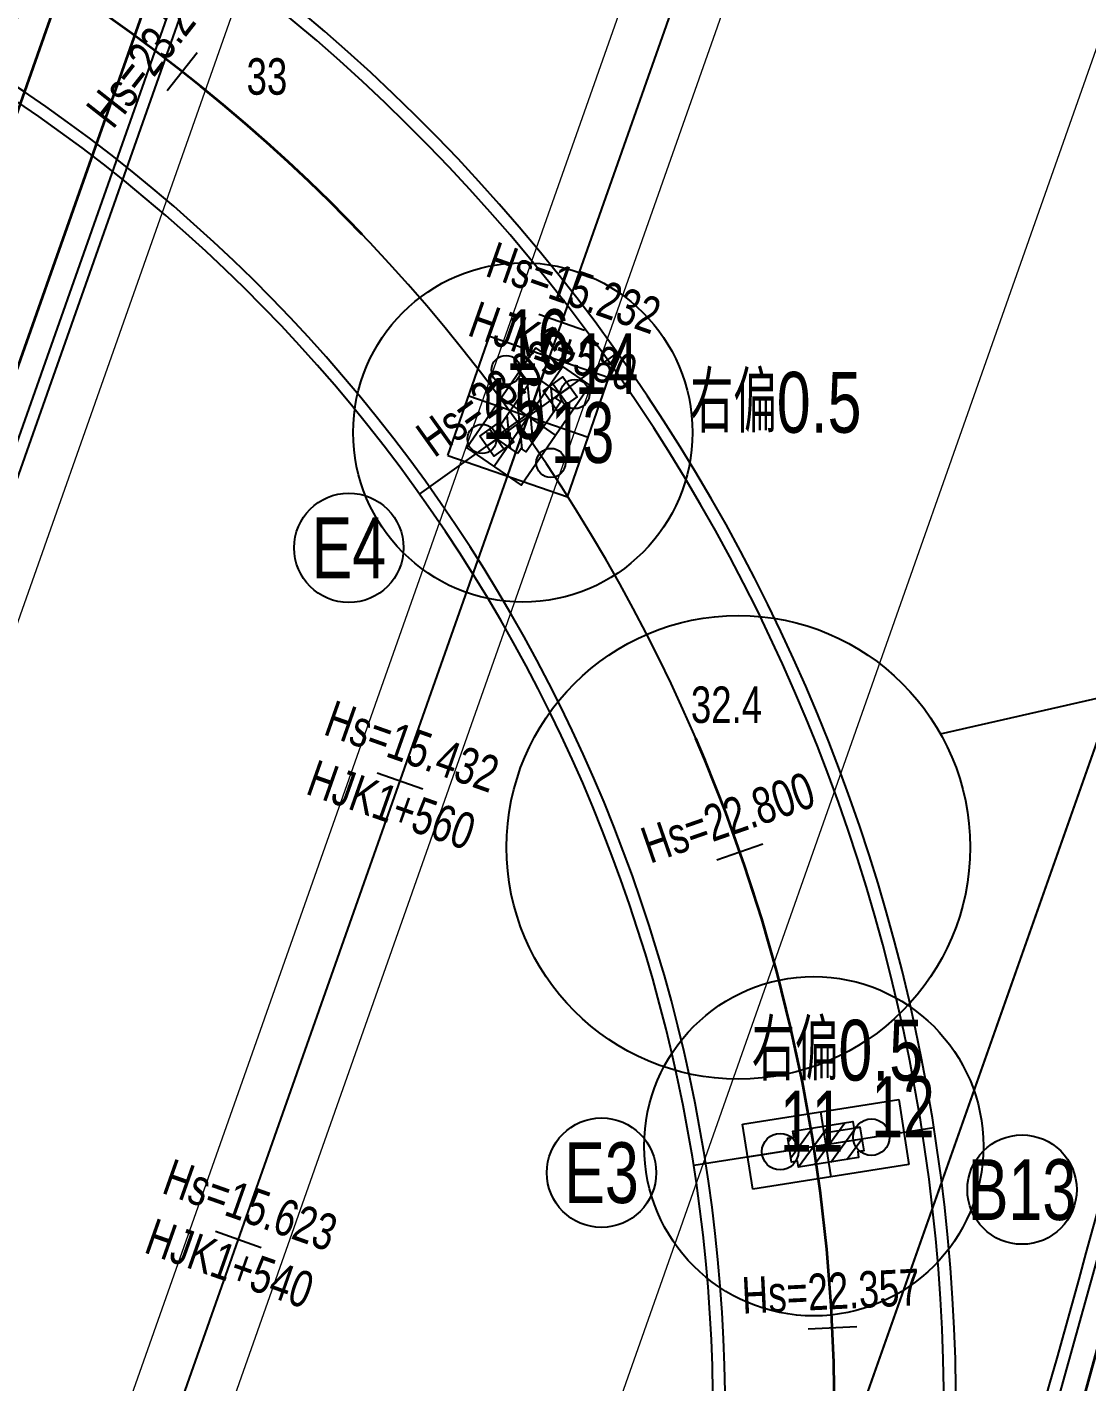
# Model space of a CAD drawing. Extents: x 0 to 558779, y 0 to 2762081.
# Drawn here: x 519921.5 to 519965.1, y 2757804.6 to 2757860.4 of the extents above; entities that cross this region are included whole.
import ezdxf
from ezdxf.enums import TextEntityAlignment as Align

# ---------------------------------------------------------------- set-up
doc = ezdxf.new("R2010")
doc.units = 0
doc.header["$LTSCALE"] = 20
doc.linetypes.add('CENTER', pattern=[2, 1.25, -0.25, 0.25, -0.25])
doc.linetypes.add('HIDDEN', pattern=[0.375, 0.25, -0.125])
for name, color, linetype in [('B-标线', 8, 'Continuous'), ('DL-中心线', 10, 'Continuous'), ('K-控制', 230, 'Continuous'), ('L-洛秀互通匝道边线', 140, 'Continuous'), ('L-辅路绿化带', 3, 'Continuous'), ('QL-分孔线', 4, 'Continuous'), ('QL-墩号', 6, 'Continuous'), ('QL-桥墩', 191, 'Continuous'), ('QL-桥跨数值', 6, 'Continuous'), ('RD-红线', 230, 'Continuous'), ('XW_B', 7, 'Continuous'), ('XW_E', 7, 'Continuous'), ('XW_HZ（南）-海江大道左辅路', 7, 'Continuous'), ('XW_海江大道（2000坐标）', 7, 'Continuous'), ('YD-G2', 96, 'Continuous'), ('桩号-海江大道（2000坐标）', 7, 'Continuous'), ('设计高-E', 7, 'Continuous'), ('设计高-地面高-E', 7, 'Continuous'), ('设计高-地面高-海江大道（2000坐标）', 7, 'Continuous'), ('设计高-海江大道（2000坐标）', 7, 'Continuous')]:
    doc.layers.add(name, color=color, linetype=linetype)
doc.layers.add('偏心', color=4, linetype='Continuous', plot=False)
doc.layers.add('坐标标注', color=6, linetype='Continuous', plot=False)
doc.styles.get("Standard").update_dxf_attribs({"font": 'fsdb_e.shx', "width": 0.7, "bigfont": 'hzdx.shx'})
pattern_1 = [(0, (0, 2.328306e-10), (0, 6.985), [5.08, -1.905]), (90, (0, 2.328306e-10), (-6.985, 4e-16), [5.08, -1.905])]

# ---------------------------------------------------------------- blocks, each defined once
blk = doc.blocks.new('(10-1)10m花瓶墩单排桩2根1.5')
h = blk.add_hatch()
h.set_pattern_fill('ANGLE', color=256)
h.set_pattern_definition(pattern_1)
h.paths.add_polyline_path([(-1.500000000000007, -0.5000000000001165), (-1.499999999999985, 0.5), (-1.249999999999992, 0.5), (-1.249999999999992, 0.75), (1.250000000000007, 0.75), (1.250000000000007, 0.5), (1.500000000000007, 0.5), (1.499999999999985, -0.5), (1.249999999999985, -0.5), (1.249999999999985, -0.75), (-1.250000000000014, -0.7500000000001165), (-1.250000000000014, -0.5000000000001165)])
h = blk.add_hatch()
h.set_pattern_fill('ANGLE', color=256)
h.set_pattern_definition(pattern_1)
h.paths.add_polyline_path([(-1.500000000000007, -0.5000000000001165), (-1.499999999999985, 0.5), (-1.249999999999992, 0.5), (-1.249999999999992, 0.75), (1.250000000000007, 0.75), (1.250000000000007, 0.5), (1.500000000000007, 0.5), (1.499999999999985, -0.5), (1.249999999999985, -0.5), (1.249999999999985, -0.75), (-1.250000000000014, -0.7500000000001165), (-1.250000000000014, -0.5000000000001165)])
h = blk.add_hatch()
h.set_pattern_fill('ANSI31', color=3, scale=0.15)
h.set_pattern_definition([(45, (0, 2.328306e-10), (-0.3367596045400932, 0.3367596045400933), [])])
h.paths.add_polyline_path([(-1.500000000000007, -0.5000000000001165), (-1.499999999999985, 0.5), (-1.249999999999992, 0.5), (-1.249999999999992, 0.75), (1.250000000000007, 0.75), (1.250000000000007, 0.5), (1.500000000000007, 0.5), (1.499999999999985, -0.5), (1.249999999999985, -0.5), (1.249999999999985, -0.75), (-1.250000000000014, -0.7500000000001165), (-1.250000000000014, -0.5000000000001165)])
at = {"layer": 'QL-桥墩', "color": 1}
for p, q in [((-3.25, -1.350000000093132), (-3.25, 1.350000000093132)), ((-3.25, 1.350000000093132), (3.25, 1.350000000093132)), ((3.25, 1.350000000093132), (3.25, -1.350000000093132)), ((3.25, -1.350000000093132), (-3.25, -1.350000000093132))]:
    blk.add_line(p, q, dxfattribs=at)
at = {"layer": 'QL-桥墩', "color": 3, "linetype": 'CENTER'}
for p, q in [((0, -1.350000000093132), (0, 1.350000000093132)), ((3.25, 0), (-3.25, 0))]:
    blk.add_line(p, q, dxfattribs=at)
at = {"layer": 'QL-桥墩', "color": 1}
blk.add_lwpolyline([(-1.500000000000007, -0.5000000000001165), (-1.499999999999985, 0.5), (-1.249999999999992, 0.5), (-1.249999999999992, 0.75), (1.250000000000007, 0.75), (1.250000000000007, 0.5), (1.500000000000007, 0.5), (1.499999999999985, -0.5), (1.249999999999985, -0.5), (1.249999999999985, -0.75), (-1.250000000000014, -0.75), (-1.250000000000014, -0.5000000000001165)], close=True, dxfattribs=at)
at = {"layer": 'QL-桥墩', "color": 3}
for centre in [(-1.899999999965075, 0), (1.900000000023283, 0)]:
    blk.add_circle(centre, 0.7499999999999999, dxfattribs=at)
blk = doc.blocks.new('E4')
h = blk.add_hatch()
h.set_pattern_fill('ANSI31', color=3, scale=0.15, angle=50.15035704127357)
h.set_pattern_definition([(95.15035704127354, (-4.656613e-10, -1.3969839e-09), (-0.4743271653249723, -0.0427528096711343), [])])
h.paths.add_polyline_path([(-0.4468100288650021, -1.516694037243723), (-1.267464444739744, -0.9452692125923932), (-1.124608238576911, -0.7401056094095111), (-1.3297718425747, -0.5972494031302631), (0.0987902181223035, 1.454386636614799), (0.3039538218872622, 1.311530431266874), (0.4468100280500949, 1.516694034449756), (1.267464443692006, 0.9452692111954092), (1.124608237820211, 0.7401056066155434), (1.329771841876208, 0.5972493994049728), (-0.0987902187625878, -1.454386638943105), (-0.3039538223529234, -1.311530433129519)])
at = {"layer": 'QL-桥墩', "color": 1}
for p, q in [((-3.320014033000916, -1.580350222997367), (-1.580350222007837, 3.320014031138272)), ((-1.580350222007837, 3.320014031138272), (3.320014032011386, 1.580350220203399)), ((1.580350221018306, -3.320014033932238), (3.320014032011386, 1.580350220203399)), ((-3.320014033000916, -1.580350222997367), (1.580350221018306, -3.320014033932238))]:
    blk.add_line(p, q, dxfattribs=at)
at = {"layer": 'QL-桥墩', "color": 3, "linetype": 'CENTER'}
for p, q in [((-0.8698319058748893, -2.450182128697633), (0.8698319048271514, 2.450182125903666)), ((-2.45018212753348, 0.8698319038376212), (2.450182126020081, -0.8698319066315889))]:
    blk.add_line(p, q, dxfattribs=at)
at = {"layer": 'QL-桥墩', "color": 1, "ltscale": 0.1}
blk.add_lwpolyline([(-0.4468100288650021, -1.516694037243723), (-1.267464444739744, -0.9452692125923932), (-1.124608238576911, -0.7401056094095111), (-1.3297718425747, -0.5972494031302631), (0.0987902181223035, 1.454386636614799), (0.3039538218872622, 1.311530431266874), (0.4468100280500949, 1.516694034449756), (1.267464443692006, 0.9452692111954092), (1.124608237820211, 0.7401056066155434), (1.329771841876208, 0.5972493994049728), (-0.0987902187625878, -1.454386638943105), (-0.3039538223529234, -1.311530433129519)], close=True, dxfattribs=at)
at = {"layer": 'QL-桥墩', "color": 3, "ltscale": 0.1}
for centre in [(-0.9117405128199608, 1.915392709430307), (1.915392710419837, 0.9117405111901462), (-1.915392711991444, -0.911740513984114), (0.9117405117140152, -1.915392712689936)]:
    blk.add_circle(centre, 0.6000000000008185, dxfattribs=at)

msp = doc.modelspace()

# ---------------------------------------------------------------- linework, layer by layer
at = {"layer": 'B-标线', "linetype": 'HIDDEN', "lineweight": 35, "ltscale": 5, "flags": 128}
msp.add_lwpolyline([(519986.5309637672, 2758042.40252052), (519858.7395854791, 2757680.060389176, -0.0468928812958165), (519782.1294762374, 2757514.233559104, -0.0431203494359225), (519717.2819346807, 2757421.97909247, 0.0122420269642856), (519692.8242992096, 2757391.38490074, -0.0410864402763208), (519618.9130642453, 2757309.131778789), (519537.2674925152, 2757232.052396947, 0.0025362034828247), (519532.1285730844, 2757227.151344949, 0.0025362034828247)], format="xyb", dxfattribs=at)
at = {"layer": 'B-标线', "lineweight": 35, "flags": 128}
for points in [[(519989.8316988176, 2758041.238412222), (519862.0403205295, 2757678.896280879, -0.0468928812957817), (519785.1554824125, 2757512.474784921, -0.0221171914599646), (519753.6982400968, 2757463.475141634, -0.0221171914599646)], [(519860.7566485584, 2757530.995236532, 0.0434382827488778), (519909.9122014295, 2757644.363115183, -0.0210821950738556), (519939.5820597885, 2757722.133353791, 0.054969024401623), (519981.8948120178, 2757860.488835324, -0.0251421008642026), (519996.0672290034, 2757919.102699965)], [(519857.6779090053, 2757532.659977581, 0.0434382827488476), (519906.5924237154, 2757645.471752151, -0.0210821950738416), (519936.367441066, 2757723.517632111, 0.0549690244016316), (519978.4558074881, 2757861.139410333, -0.0251421008642374)], [(519863.8353881118, 2757529.330495483, 0.0434382827489078), (519913.2319791437, 2757643.254478215, -0.0210821950738697), (519942.796678511, 2757720.749075471, 0.0460083429799406), (519980.5089303465, 2757836.614403626, 0.0460083429799406)]]:
    msp.add_lwpolyline(points, format="xyb", dxfattribs=at)
at = {"layer": 'DL-中心线', "linetype": 'CENTER', "lineweight": 35, "ltscale": 5, "flags": 128}
for points in [[(519647.6745717161, 2757568.166041617, -0.0011574079242256), (519648.227547545, 2757567.534791465, -0.0023148189493666), (519649.3487141022, 2757566.236801732, -0.0023148189493666), (519650.4919624993, 2757564.888200945, -0.0023148189493666), (519651.6597747704, 2757563.484473603, -0.0023148189493666), (519652.8550919154, 2757562.020315297, -0.0023148189493666), (519654.0814374023, 2757560.489424526, -0.0023148189493666), (519655.3430866064, 2757558.884217938, -0.0023148189493666), (519656.6453048849, 2757557.195431423, -0.0023148189493666), (519657.9946915353, 2757555.411545543, -0.0023148189493666), (519659.3996933663, 2757553.517930215, -0.0023148189493666), (519660.8714025193, 2757551.495520035, -0.0023148189493666), (519662.4248575936, 2757549.318660491, -0.0023148189493666), (519664.0812994762, 2757546.951385259, -0.0023148189493666), (519665.8724064789, 2757544.340448674, -0.0021862174748025), (519667.7331889879, 2757541.574851317, -0.0019290147383579), (519669.5711479079, 2757538.794030758, -0.0016718122571332), (519671.3890339765, 2757536.000044372, -0.0014146099970989), (519673.1896396439, 2757533.194888283, -0.0011574079242256), (519674.9757925243, 2757530.380505733, -0.0009002060044837), (519676.7503491183, 2757527.558795617, -0.000643004203844), (519678.5161887593, 2757524.731621173, -0.0003858024882772), (519680.2762077453, 2757521.900818804, -0.0001286008237542), (519682.0333136074, 2757519.068206963, 0.0002893518599271), (519683.7910264721, 2757516.235971932, 0.0008680557735882), (519685.5552899335, 2757513.407814527, 0.00144676026867), (519687.3326261748, 2757510.587857807, 0.0020254657327883), (519689.129500028, 2757507.780315357, 0.0026041725535611), (519690.952288991, 2757504.989535725, 0.0031828811186105), (519692.8072516929, 2757502.220045822, 0.0037615918155628), (519694.7004943133, 2757499.476592927, 0.0043403050320503), (519696.6379344901, 2757496.764184862, 0.0049190211557119), (519698.6252622761, 2757494.088127905, 0.0052083804288723), (519700.5641122967, 2757491.585005109, 0.0052083804288723), (519702.3806164139, 2757489.338260306, 0.0052083804288723), (519704.1049828604, 2757487.294173003, 0.0052083804288723), (519705.7572432091, 2757485.416428367, 0.0052083804288723), (519707.3514080776, 2757483.679106822, 0.0052083804288723), (519708.8976738551, 2757482.062935391, 0.0052083804288723), (519710.4036915977, 2757480.553117224, 0.0052083804288723), (519711.8753426892, 2757479.137995681, 0.0052083804288723), (519713.3172366093, 2757477.808191164, 0.0052083804288723), (519714.7330432791, 2757476.556020888, 0.0052083804288723), (519716.1257223873, 2757475.375095793, 0.0052083804288723), (519717.4976861039, 2757474.260032648, 0.0052083804288723), (519718.8509173166, 2757473.20624344, 0.0026041725535612), (519719.5210325606, 2757472.701070724, 0.2794341890542941), (519802.0833912611, 2757464.769133073, 0.0051398478917646), (519803.5696577113, 2757465.504572254, 0.008689911709733), (519806.1039781636, 2757466.847289192, 0.008689911709733), (519808.6660010595, 2757468.320938609, 0.008689911709733), (519811.2568498991, 2757469.933533752, 0.008689911709733), (519813.8781909904, 2757471.694395165, 0.008689911709733), (519816.5323910221, 2757473.614504457, 0.008689911709733), (519819.222734046, 2757475.706986669, 0.008689911709733), (519821.953727476, 2757477.987783443, 0.008689911709733), (519824.731545702, 2757480.476618202, 0.008689911709733), (519827.5646944215, 2757483.198425058, 0.008689911709733), (519830.4650448557, 2757486.185547098, 0.008689911709733), (519833.4495218603, 2757489.481281311, 0.008689911709733), (519836.5430276002, 2757493.145942628, 0.0083045890511641), (519839.6363442149, 2757497.073931083, 0.0075339510171137), (519842.6037294189, 2757501.09795057, 0.0067633219310222), (519845.4548751993, 2757505.205193287, 0.0059927008775365), (519848.2003398336, 2757509.383856539, 0.0052220869413419), (519850.8514123964, 2757513.623066955, 0.0044514792071574), (519853.419990789, 2757517.912792378, 0.0036808767597316), (519855.9184722089, 2757522.243743617, 0.0029102786838381), (519858.3596547393, 2757526.607268018, 0.0021396840642714), (519860.7566485584, 2757530.995236532, 0.0434382827488778), (519909.9122014295, 2757644.363115183, -0.0210821950738556), (519939.5820597885, 2757722.133353791, 0.054969024401623), (519981.8948120178, 2757860.488835324, -0.0251421008642026), (519996.0672290034, 2757919.102699965), (520034.6498859133, 2758049.578887823, -0.0128878505157745), (520058.477191901, 2758123.129921214)], [(520012.0271190169, 2758114.694809389), (519858.7395854792, 2757680.060389176, -0.0468928812958202), (519782.1294762374, 2757514.233559104, -0.0431203494358444), (519717.2819346807, 2757421.97909247, 0.0122420269649634), (519692.8242992097, 2757391.38490074, -0.041086440198153), (519618.9130642454, 2757309.131778789), (519537.2674925153, 2757232.052396947, 0.0918922255783878), (519386.7677891073, 2757026.022852372), (519356.0743103215, 2756962.094277885, 0.0215250283877456), (519321.4363567198, 2756881.201676936)], [(519736.3970131029, 2757361.60983472, 0.0061165837414618), (519747.0823970372, 2757374.993234307, 0.05866860067478701), (519871.2186815033, 2757580.064001562, 0.0262276942430755), (519898.0769045729, 2757648.359657723, -0.0209051399802004), (519927.8377325751, 2757726.465889602, -0.0001215277783761), (519928.0311108011, 2757726.915610605, -0.0002430555603418), (519928.4270112764, 2757727.834466557, -0.0002430555603418), (519928.8360226246, 2757728.781217542, -0.0002430555603418), (519929.259405459, 2757729.758622982, -0.0002430555603418), (519929.6986409578, 2757730.769927897, -0.0002430555603418), (519930.155489172, 2757731.818991601, -0.0002430555603418), (519930.6320688152, 2757732.910463871, -0.0002430555603418), (519931.1309690808, 2757734.050031914, -0.0002430555603418), (519931.6554107676, 2757735.244776394, -0.0002430555603418), (519932.2094862383, 2757736.503701826, -0.0002430555603418), (519932.798531218, 2757737.838558715, -0.0002430555603418), (519933.4297295699, 2757739.265181347, -0.0002430555603418), (519934.1131590966, 2757740.805802058, -0.0002430555603418), (519934.8637498203, 2757742.493386374, -0.0002295524731678), (519935.6556303366, 2757744.269277468, -0.0002025462990661), (519936.449045284, 2757746.044483572, -0.0001755401252598), (519937.2438023722, 2757747.819089222, -0.0001485339517096), (519938.0397095057, 2757749.59317939, -0.0001215277783761), (519938.8365747545, 2757751.366839418, -9.45216052198e-05), (519939.6342063284, 2757753.140154965, -6.75154322014e-05), (519940.4324125482, 2757754.91321193, -4.05092592814e-05), (519941.2310018189, 2757756.686096406, -1.35030864206e-05), (519942.0297826009, 2757758.458894607, 0.0001929012369606), (519942.8281392901, 2757760.231883776, 0.0005787037683059), (519943.6237587775, 2757762.006102513, 0.0009645064719239999), (519944.4138981867, 2757763.782767707, 0.0013503094626635), (519945.1958033903, 2757765.56307084, 0.0017361128553735), (519945.9667036295, 2757767.348165182, 0.0021219167649035), (519946.7238064295, 2757769.139152853, 0.0025077213061036), (519947.4642929112, 2757770.937071721, 0.0028935265938247), (519948.1853136016, 2757772.742882105, 0.0032793327429186), (519948.8839848471, 2757774.557453256, 0.0034722361763719), (519949.524278514, 2757776.289878348, 0.0034722361763719), (519950.0865162976, 2757777.878724257, 0.0034722361763719), (519950.586431312, 2757779.356462239, 0.0034722361763719), (519951.0347342893, 2757780.744917238, 0.0034722361763719), (519951.4391248392, 2757782.059577229, 0.0034722361763719), (519951.8053698149, 2757783.311891421, 0.0034722361763719), (519952.1379293496, 2757784.510597474, 0.0034722361763719), (519952.4403432036, 2757785.662536293, 0.0034722361763719), (519952.7154810522, 2757786.773177175, 0.0034722361763719), (519952.9657111759, 2757787.846969936, 0.0034722361763719), (519953.1930179553, 2757788.887588932, 0.0034722361763719), (519953.3990860162, 2757789.898106943, 0.0034722361763719), (519953.5853619415, 2757790.881122057, 0.0017361128553735), (519953.6714764318, 2757791.363021896, 0.5897382322642627), (519858.2880169908, 2757868.254483786, 0.002232146564339), (519857.7062841795, 2757868.014211622, 0.0044643153720325), (519856.5240436857, 2757867.507227254, 0.0044643153720325), (519855.314928418, 2757866.962952131, 0.0044643153720325), (519854.0763770139, 2757866.378604885, 0.0044643153720325), (519852.805335436, 2757865.750934997, 0.0044643153720325), (519851.4981238606, 2757865.076099748, 0.0044643153720325), (519850.1502540143, 2757864.349496208, 0.0044643153720325), (519848.7561724554, 2757863.565526281, 0.0044643153720325), (519847.308889596, 2757862.717258898, 0.0044643153720325), (519845.7994256536, 2757861.795928072, 0.0044643153720325), (519844.215949768, 2757860.790156949, 0.0044643153720325), (519842.5423757228, 2757859.684698637, 0.0044643153720325), (519840.7559267937, 2757858.458264035, 0.0044643153720325), (519838.8225630785, 2757857.079464511, 0.0042162948255607), (519836.8127015186, 2757855.592753935, 0.0037202552582442), (519834.8266855252, 2757854.074325436, 0.0032242175216723), (519832.861945176, 2757852.52845717, 0.0027281813717384), (519830.9157429775, 2757850.959306143, 0.002232146564339), (519828.9852001024, 2757849.370922483, 0.0017361128553735), (519827.0673215978, 2757847.767265135, 0.0012400800007431), (519825.159020714, 2757846.152218731, 0.0007440477563509), (519823.2571425047, 2757844.529611376, 0.0002480158781012), (519821.3584868731, 2757842.903233115), (519718.447648368, 2757754.69134046)]]:
    msp.add_lwpolyline(points, format="xyb", dxfattribs=at)
at = {"layer": 'K-控制'}
msp.add_lwpolyline([(519959.0791789847, 2757831.299772262), (520031.202528319, 2757847.716205313), (520110.2832862432, 2757848.112780844)], dxfattribs=at)
msp.add_circle((519950.7654850799, 2757826.63422185), 9.533355494718608, dxfattribs=at)
at = {"layer": 'L-洛秀互通匝道边线', "flags": 128}
for points in [[(520002.4163983561, 2758073.914718167), (519862.9833876868, 2757678.563678509, -0.0468928812963384), (519786.0200556053, 2757511.97227801, -0.0221171914598466), (519754.515042231, 2757462.898223724, -0.0221171914598466)], [(520002.8879319348, 2758073.748416982), (519863.4549212655, 2757678.397377323, -0.0468928812962712), (519786.4523422018, 2757511.721024556, -0.0221171914599212), (519754.923443298, 2757462.60976477, -0.0221171914599212)], [(519958.5965313286, 2757790.500563629, 0.5897383000013953), (519856.399995621, 2757872.884319129, 0.0022326392591877)], [(519958.1040343824, 2757790.586858243, 0.589738437216631), (519856.5887224997, 2757872.421304904, 0.0022323860389267)], [(519949.2389247388, 2757792.139221284, 0.5897378741726917), (519859.9873003857, 2757864.087658142, 0.0022318613181159)], [(519948.7464180079, 2757792.225460023, 0.5897379769300967), (519860.1760889424, 2757863.62466907, 0.0022317746398049)], [(519856.3587544298, 2757533.374002525, 0.043438510238944), (519905.1696618374, 2757645.946882281, -0.021082195074247), (519934.9897473273, 2757724.110894248, 0.0549690244017581), (519976.9819484034, 2757861.418228194, -0.0251421008644555)], [(519856.7985438164, 2757533.136125878, 0.0434384873648884), (519905.6439157965, 2757645.788505571, -0.0210821950731856), (519935.4489785735, 2757723.913140202, 0.0549690244015069), (519977.4732347648, 2757861.325288907, -0.0251421008641164)], [(519864.7147530321, 2757528.854346692, 0.0434380808979069), (519914.1804870624, 2757642.937724796, -0.0210821950745318), (519943.7151410035, 2757720.353567379, 0.0354440826576562), (519974.7174903329, 2757809.1915655, 0.0354440826576562)], [(519865.1545425885, 2757528.616470359, 0.0434380585015005), (519914.6547410215, 2757642.779348086, -0.0210821950734606), (519944.1743722497, 2757720.155813334, 0.03544408265723401), (519975.2000491556, 2757809.060657201, 0.03544408265723401)]]:
    msp.add_lwpolyline(points, format="xyb", dxfattribs=at)
at = {"layer": 'L-辅路绿化带', "lineweight": 0, "flags": 128}
for points in [[(519375.9065439401, 2756956.026009813, -0.0968453128629497), (519606.7324707455, 2757263.593191457, 0.1251069123330799), (519879.4870629387, 2757672.743137023), (520150.421025276, 2758440.954503719)], [(519379.5314183428, 2756954.33384487, -0.0968311801341849), (519609.4115345962, 2757260.622902434, 0.125106912333097), (519883.2593315677, 2757671.412727542), (520154.1932939051, 2758439.624094237)], [(519717.011818571, 2757404.758382585, 0.0795103450933577), (519865.3410555799, 2757677.732172582), (520044.6628929844, 2758186.184758601)], [(519680.8286454048, 2757309.734851426, 0.1036818062369186), (519897.4053389265, 2757666.423691983), (520032.7096049977, 2758050.068009815)]]:
    msp.add_lwpolyline(points, format="xyb", dxfattribs=at)
at = {"layer": 'QL-分孔线', "color": 1}
msp.add_line((519948.9277941293, 2757813.558088661), (519958.8058215857, 2757815.115192888), dxfattribs=at)
at = {"layer": 'QL-墩号'}
for centre in [(519934.7428310828, 2757838.950787505), (519945.1367100744, 2757813.25000391), (519962.4341836298, 2757812.553861739)]:
    msp.add_circle(centre, 2.25, dxfattribs=at)
at = {"layer": 'RD-红线'}
msp.add_lwpolyline([(520096.4821294233, 2757671.154541827), (520096.1186092541, 2757671.154540345), (520095.712877287, 2757671.154538691), (520095.7128772869, 2757671.154538691), (519947.557475239, 2757676.674537736, -0.5056460919874985), (519923.5528524703, 2757711.970126416), (519982.3336756551, 2757878.638402797, -0.000168438111345), (519982.3985000005, 2757878.822009773, -0.000168438111345)], format="xyb", dxfattribs=at)
at = {"layer": 'XW_B', "color": 2}
msp.add_arc((519333.3968149137, 2757983.168694111), 660, 336.702333814262, 349.2876405263025, dxfattribs=at)
msp.add_arc((519333.3968149137, 2757983.168694111), 660, 336.702333814262, 349.2876405263025, dxfattribs=at)
at = {"layer": 'XW_E', "color": 2}
msp.add_arc((519884.7206156749, 2757803.436911116), 70, 350.0677167570663, 112.1856293544497, dxfattribs=at)
msp.add_arc((519884.7206156749, 2757803.436911116), 70, 350.0677167570663, 112.1856293544497, dxfattribs=at)
at = {"layer": 'XW_HZ（南）-海江大道左辅路', "color": 4}
msp.add_line((520012.0271190169, 2758114.694809389), (519858.7395854792, 2757680.060389176), dxfattribs=at)
msp.add_line((520012.0271190169, 2758114.694809389), (519858.7395854792, 2757680.060389176), dxfattribs=at)
at = {"layer": 'XW_海江大道（2000坐标）', "color": 4}
msp.add_line((519881.3731972532, 2757672.077932282), (520152.3071595907, 2758440.289298978), dxfattribs=at)
msp.add_line((519881.3731972532, 2757672.077932282), (520152.3071595907, 2758440.289298978), dxfattribs=at)
at = {"layer": 'YD-G2'}
msp.add_lwpolyline([(519982.3996205743, 2757878.825931547), (520003.4899128965, 2757893.645981173), (520022.8938150332, 2757892.922948753), (519992.7024588902, 2757807.318909613, 0.505646091983873), (520065.1688102096, 2757700.765893637), (520120.4107215973, 2757698.707455628), (520118.9474799462, 2757694.31260996, 0.0011345651286379), (520116.0734534892, 2757685.614671778), (520096.4824033703, 2757671.157998502), (520096.118883201, 2757671.157998502), (520095.7131512339, 2757671.157998502), (519947.5577716915, 2757676.678601553, -0.140866623659724), (519933.6465735544, 2757681.244459689, 0.0027272208952008), (519934.1916098254, 2757681.74009143, 0.0067116931775402), (519935.4888203675, 2757682.965245151, 0.0064475965347074), (519936.6854142758, 2757684.156496309, 0.3637241415611307), (519943.1110625141, 2757767.428043626), (519982.3347954805, 2757878.642324835, -0.0026198115798965), (519982.3996205743, 2757878.825931547)], format="xyb", close=True, dxfattribs=at)
at = {"layer": '偏心'}
for p, q in [((519937.6527707456, 2757841.162061342), (519945.7961792179, 2757846.965930607)), ((519943.5484605715, 2757846.41395515), (519940.7148302351, 2757842.29442373)), ((519943.8417611836, 2757845.573001983), (519943.0274203383, 2757844.992615055)), ((519943.1443972968, 2757845.689978942), (519943.7247842256, 2757844.875638097)), ((519943.2439188871, 2757843.589109249), (519941.0193719199, 2757845.119269631)), ((519941.2358704709, 2757843.715763821), (519940.4215296255, 2757843.135376892)), ((519940.5385065841, 2757843.832740779), (519941.1188935129, 2757843.018399934))]:
    msp.add_line(p, q, dxfattribs=at)
for points in [[(519942.4361870879, 2757847.179035341), (519939.6025567517, 2757843.059503921), (519941.8271037186, 2757841.529343539), (519944.6607340547, 2757845.648874959)], [(519942.7372268739, 2757845.399785477), (519943.5515677194, 2757845.980172406), (519944.1319546483, 2757845.165831561), (519943.3176138025, 2757844.585444632)], [(519940.1313361612, 2757843.542547314), (519940.9456770068, 2757844.122934244), (519941.5260639355, 2757843.308593398), (519940.7117230897, 2757842.728206469)]]:
    msp.add_lwpolyline(points, close=True, dxfattribs=at)
for centre in [(519916.3882950266, 2757865.864133419), (519941.9007446983, 2757843.698904214), (519953.8667860225, 2757814.336779292)]:
    msp.add_circle(centre, 6.977556989225622, dxfattribs=at)
at = {"layer": '设计高-地面高-E'}
for p, q in [((519927.2678106549, 2757857.757590414), (519928.5010626832, 2757859.332102857)), ((519940.8528672774, 2757843.563838858), (519942.479889063, 2757844.726938213)), ((519949.8867861785, 2757826.116642638), (519951.7756606858, 2757826.77402616)), ((519953.6371077126, 2757806.830600145), (519955.6346871919, 2757806.928967943))]:
    msp.add_line(p, q, dxfattribs=at)
at = {"layer": '设计高-地面高-海江大道（2000坐标）'}
for p, q in [((519942.5562771684, 2757848.564206708), (519944.4424114829, 2757847.899001967)), ((519935.9042297569, 2757829.702863562), (519937.7903640714, 2757829.037658822)), ((519929.2521823455, 2757810.841520418), (519931.1383166599, 2757810.176315676))]:
    msp.add_line(p, q, dxfattribs=at)

# ---------------------------------------------------------------- block references
at = {"layer": 'QL-桥墩', "lineweight": 35, "rotation": 188.9580007382578}
msp.add_blockref('(10-1)10m花瓶墩单排桩2根1.5', (519954.3607092303, 2757814.414495986), dxfattribs=at)
at = {"layer": '偏心', "rotation": 0.3274044301251752}
msp.add_blockref('E4', (519942.1316454039, 2757844.354189441), dxfattribs=at)

# ---------------------------------------------------------------- texts
at = {"layer": 'QL-墩号', "width": 0.75}
for s, p in [('E4', (519934.7428310828, 2757838.950787505)), ('E3', (519945.1367100744, 2757813.25000391)), ('B13', (519962.4341836298, 2757812.553861739))]:
    msp.add_text(s, height=2.5, dxfattribs=at).set_placement(p, align=Align.MIDDLE_CENTER)
at = {"layer": 'QL-桥跨数值', "lineweight": 35, "width": 0.75}
for s, p in [('33', (519931.3737544782, 2757857.140170856)), ('32.4', (519950.2770701188, 2757831.29956335))]:
    msp.add_text(s, height=1.5, dxfattribs=at).set_placement(p, align=Align.BOTTOM_CENTER)
at = {"layer": '偏心', "width": 0.75}
for p in [(519952.3055917651, 2757844.936586509), (519954.8423975135, 2757818.288579485)]:
    msp.add_text('右偏0.5', height=2.5, dxfattribs=at).set_placement(p, align=Align.MIDDLE_CENTER)
at = {"layer": '坐标标注', "width": 0.7}
for s, p in [('16', (519941.2089747357, 2757846.264340961)), ('14', (519944.0417969257, 2757845.276860107)), ('15', (519940.2214938805, 2757843.431518771)), ('13', (519943.0543160708, 2757842.444037917)), ('12', (519956.237534447, 2757814.710345788)), ('11', (519952.4838840135, 2757814.118646183))]:
    msp.add_text(s, height=2.5, dxfattribs=at).set_placement(p)
at = {"layer": '桩号-海江大道（2000坐标）', "width": 0.75}
for s, p in [('HJK1+580', (519943.3995636145, 2757847.94868419)), ('HJK1+560', (519936.747516203, 2757829.087341045)), ('HJK1+540', (519930.0954687915, 2757810.2259979))]:
    msp.add_text(s, height=1.5, rotation=340.5731948811691, dxfattribs=at).set_placement(p, align=Align.TOP_CENTER)
at = {"layer": '设计高-E', "width": 0.75}
for s, rotation, p in [('Hs=23.233', 51.9298353695347, (519927.6482598026, 2757858.72983444)), ('Hs=23.035', 35.5596126508399, (519941.4919132671, 2757844.389441804)), ('Hs=22.800', 19.1893899405612, (519950.7326159038, 2757826.728665575)), ('Hs=22.357', 2.819167210645229, (519954.6211422827, 2757807.179420966))]:
    msp.add_text(s, height=1.5, rotation=rotation, dxfattribs=at).set_placement(p, align=Align.BOTTOM_CENTER)
at = {"layer": '设计高-海江大道（2000坐标）', "width": 0.75}
for s, p in [('Hs=15.232', (519943.5991250368, 2757848.514524485)), ('Hs=15.432', (519936.9470776254, 2757829.653181339)), ('Hs=15.623', (519930.2950302138, 2757810.791838194))]:
    msp.add_text(s, height=1.5, rotation=340.5731948811691, dxfattribs=at).set_placement(p, align=Align.BOTTOM_CENTER)

doc.saveas('drawing.dxf')
